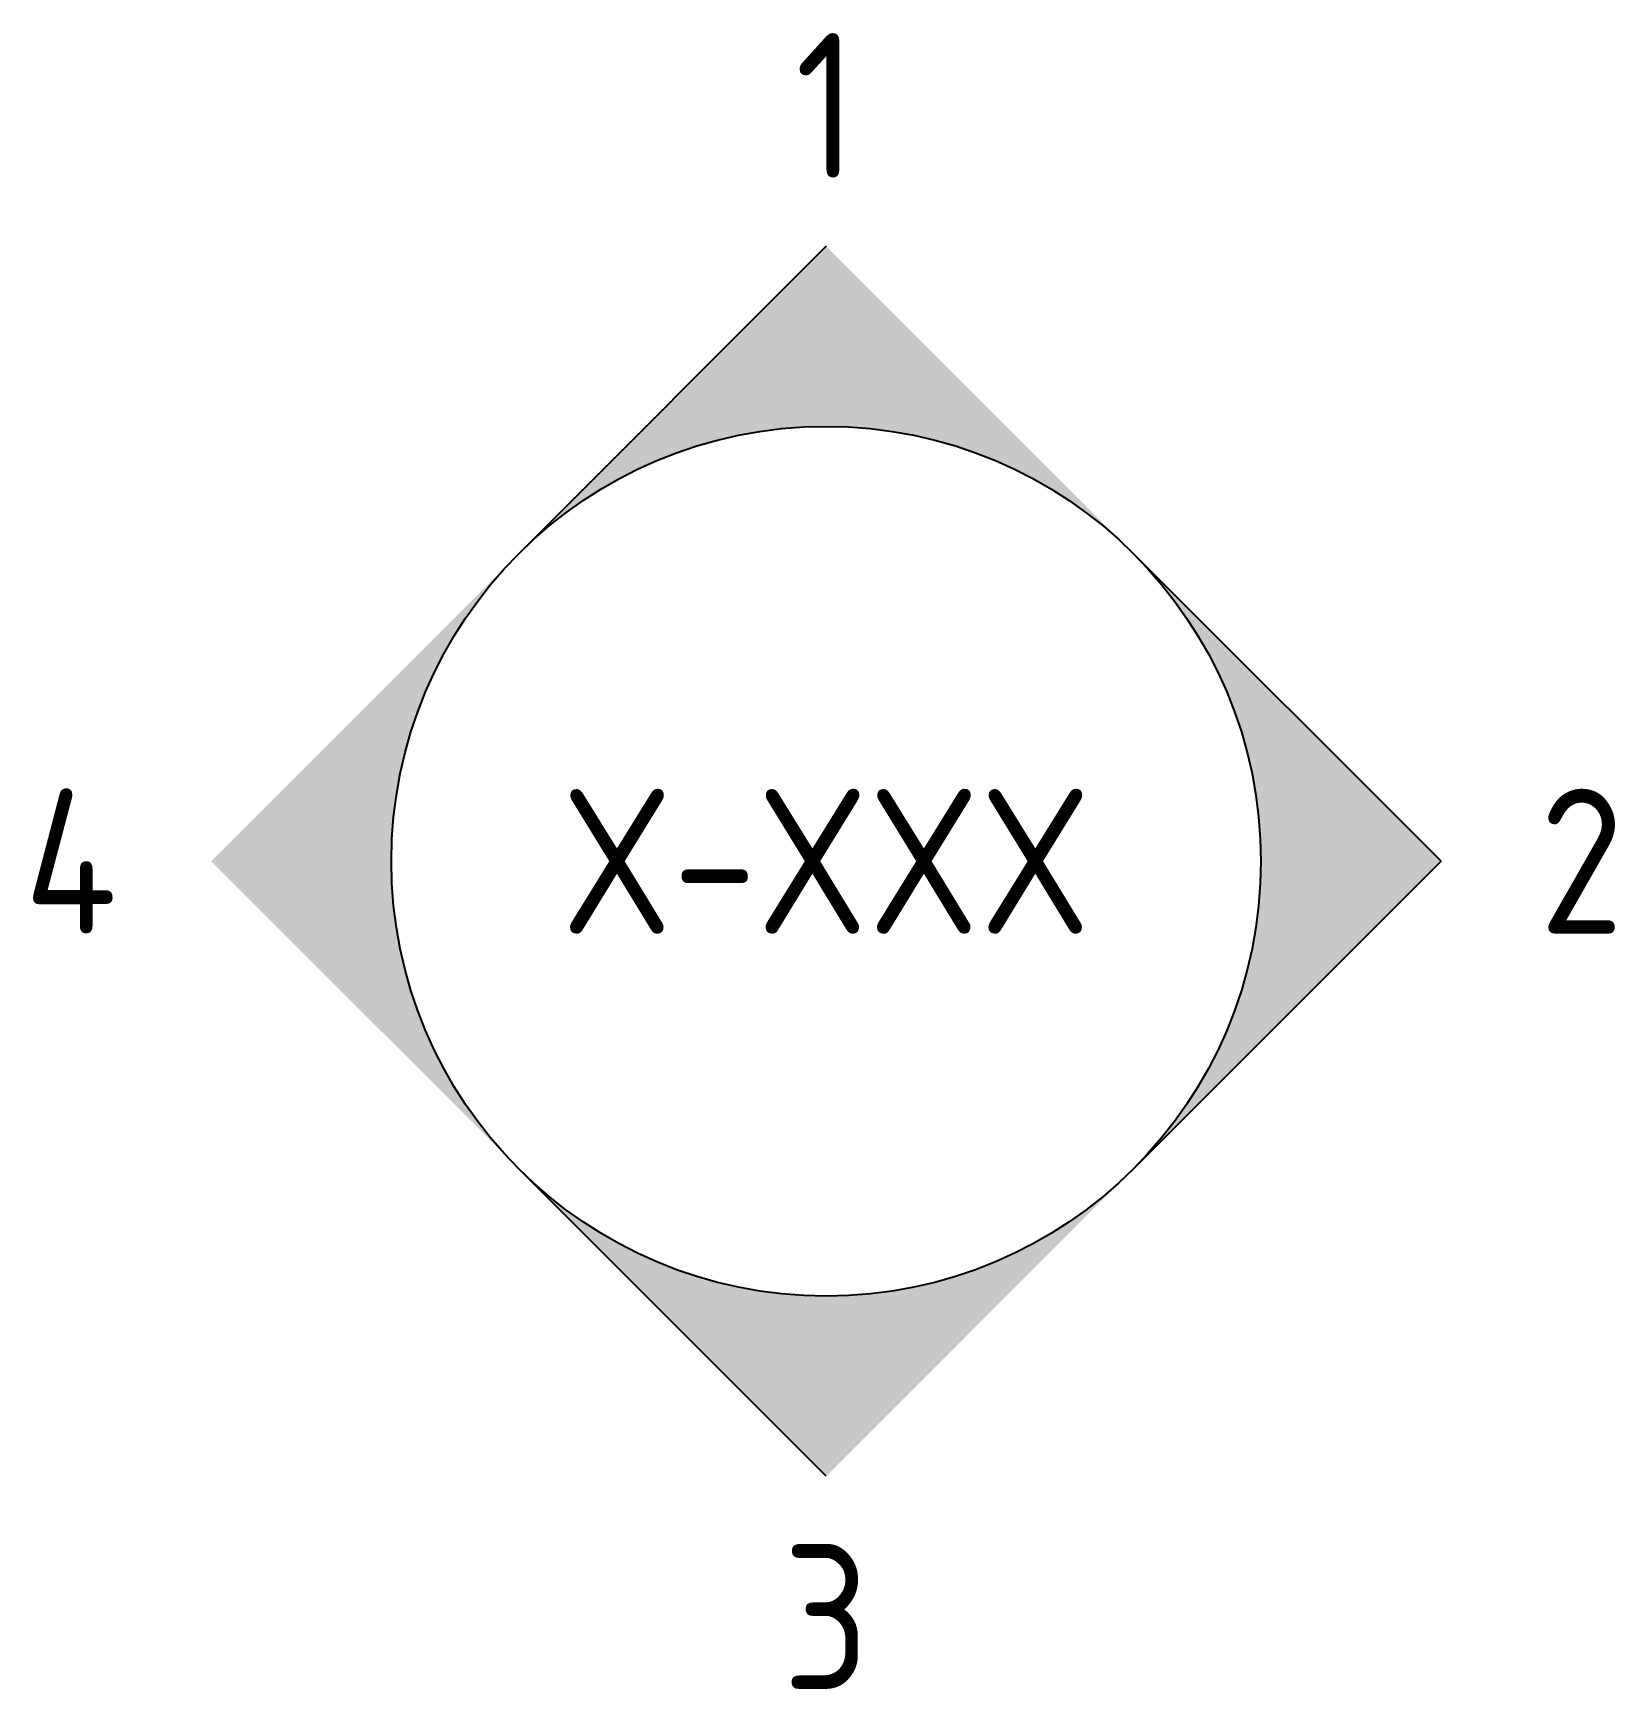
# Model space of a CAD drawing. Header units: inches. Extents: x -5.5 to 5.4, y -5.7 to 5.7.
import ezdxf
from ezdxf.enums import TextEntityAlignment as Align

# ---------------------------------------------------------------- set-up
doc = ezdxf.new("R2010")
doc.units = ezdxf.units.IN
doc.header["$MEASUREMENT"] = 0
doc.styles.add('Annotext-1', font='archquik.shx', dxfattribs={"height": 0.125})

# ---------------------------------------------------------------- blocks, each defined once
blk = doc.blocks.new('Elevation Tag - Interior')
for points in [[(0, 4.243), (-2.121, 2.121, -0.414214), (2.121, 2.121)], [(-2.121, 2.121), (-4.243, 0), (-2.121, -2.121, -0.198912), (-3, 0, -0.198912)], [(4.243, 0), (2.121, 2.121, -0.198912), (3, 0, -0.198912), (2.121, -2.121)], [(2.121, -2.121, -0.414214), (-2.121, -2.121), (0, -4.243)]]:
    blk.add_hatch(color=256).paths.add_polyline_path(points)
at = {"color": 0, "linetype": 'ByBlock'}
for p, q in [((0, 4.243), (-2.121, 2.121)), ((4.243, 0), (2.121, 2.121)), ((4.243, 0), (2.121, -2.121)), ((0, -4.243), (-2.121, -2.121))]:
    blk.add_line(p, q, dxfattribs=at)
blk.add_circle((0, 0), 3, dxfattribs=at)
at = {"color": 0, "linetype": 'ByBlock', "style": 'Annotext-1'}
for tag, p in [('1', (0, 5.213)), ('4', (-5.213, 0)), ('2', (5.213, 0)), ('3', (0, -5.213))]:
    blk.add_attdef(tag, text='', height=1, dxfattribs=at).set_placement(p, align=Align.MIDDLE_CENTER)
blk.add_attdef('SHEET', text='', height=1, dxfattribs=at).set_placement((0, 0), align=Align.MIDDLE)

msp = doc.modelspace()

# ---------------------------------------------------------------- block references
msp.add_blockref('Elevation Tag - Interior', (0, 0)).add_auto_attribs({'1': '1', '2': '2', '3': '3', '4': '4', 'SHEET': 'X-XXX'})

doc.saveas('drawing.dxf')
